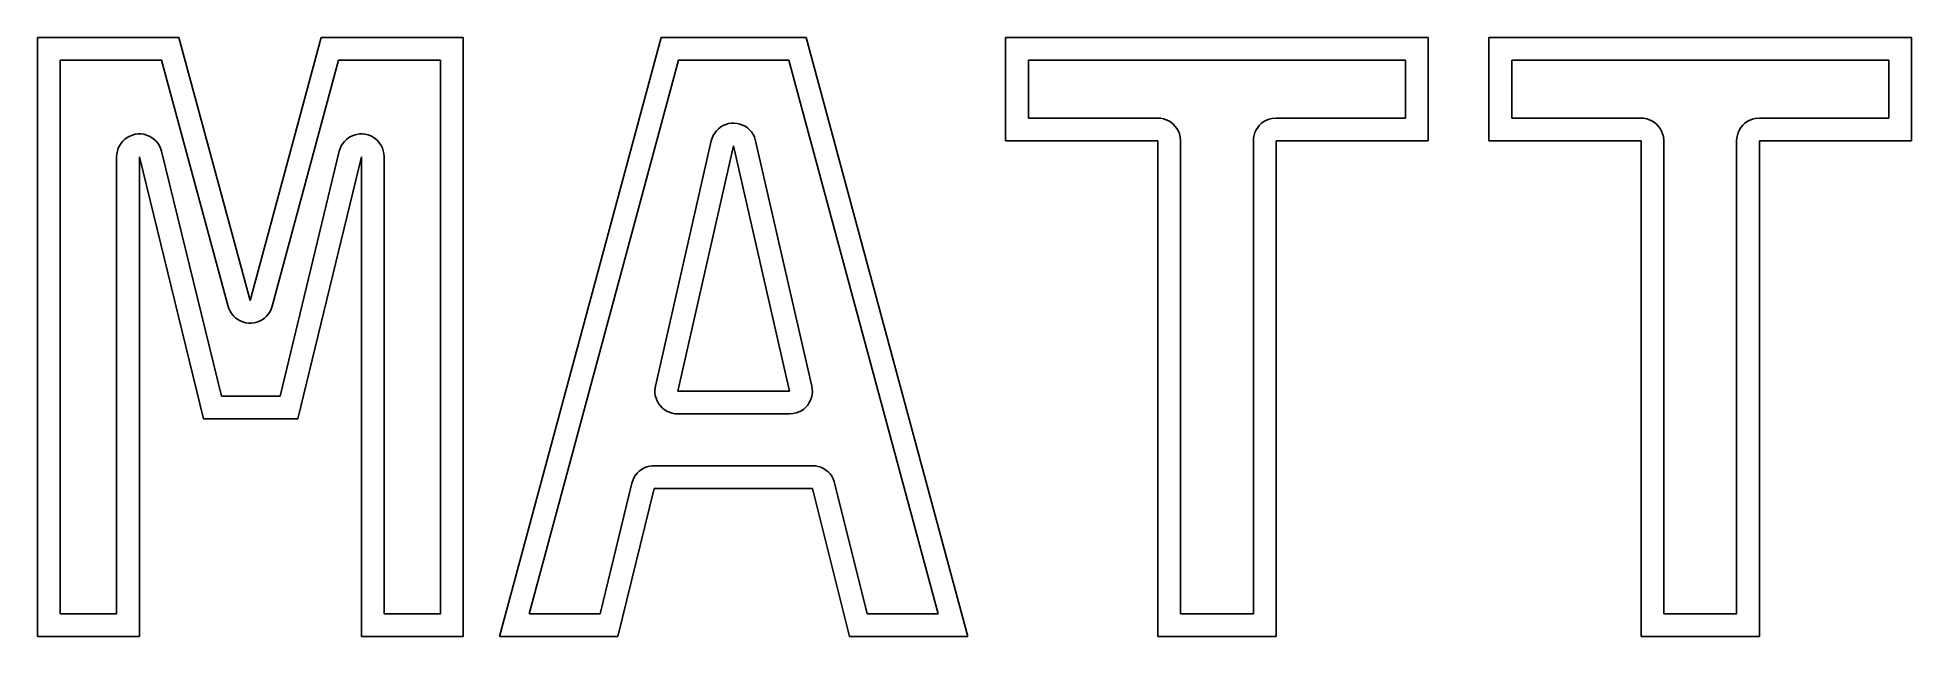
# Model space of a CAD drawing. Header units: metres. Extents: x -20.5 to 20.7, y -6.4 to 6.7.
import ezdxf

# ---------------------------------------------------------------- set-up
doc = ezdxf.new("R2010")
doc.units = ezdxf.units.M

msp = doc.modelspace()

# ---------------------------------------------------------------- linework, layer by layer
for p, q in [((-17.3699, 6.73535), (-20.473, 6.73535)), ((-20.473, 6.73535), (-20.473, -6.42686)), ((-15.8006, 0.958801), (-17.3699, 6.73535)), ((-14.2404, 6.73535), (-15.8006, 0.958801)), ((-11.1196, 6.73535), (-14.2404, 6.73535)), ((-11.1196, -6.42686), (-11.1196, 6.73535)), ((-6.77197, 6.73535), (-10.3246, -6.42686)), ((-3.58945, 6.73535), (-6.77197, 6.73535)), ((-0.036804, -6.42686), (-3.58945, 6.73535)), ((10.0763, 6.73535), (0.793381, 6.73535)), ((0.793381, 6.73535), (0.793381, 4.464)), ((10.0763, 4.464), (10.0763, 6.73535)), ((20.6919, 6.73535), (11.409, 6.73535)), ((11.409, 6.73535), (11.409, 4.464)), ((20.6919, 4.464), (20.6919, 6.73535)), ((-19.973, -5.92686), (-19.973, 6.23535)), ((-19.973, 6.23535), (-17.7522, 6.23535)), ((-17.7522, 6.23535), (-16.2831, 0.827728)), ((-15.3179, 0.828415), (-13.8575, 6.23535)), ((-13.8575, 6.23535), (-11.6196, 6.23535)), ((-11.6196, 6.23535), (-11.6196, -5.92686)), ((-9.67177, -5.92686), (-6.38904, 6.23535)), ((-6.38904, 6.23535), (-3.97238, 6.23535)), ((-3.97238, 6.23535), (-0.689651, -5.92686)), ((1.29338, 4.964), (1.29338, 6.23535)), ((1.29338, 6.23535), (9.57629, 6.23535)), ((9.57629, 6.23535), (9.57629, 4.964)), ((11.909, 4.964), (11.909, 6.23535)), ((11.909, 6.23535), (20.1919, 6.23535)), ((20.1919, 6.23535), (20.1919, 4.964)), ((4.13451, 4.964), (1.29338, 4.964)), ((4.19717, 4.96007), (4.13451, 4.964)), ((4.25885, 4.9483), (4.19717, 4.96007)), ((4.31857, 4.92889), (4.25885, 4.9483)), ((6.64148, 4.95515), (6.58066, 4.93953)), ((6.73517, 4.964), (6.64148, 4.95515)), ((9.57629, 4.964), (6.73517, 4.964)), ((14.7501, 4.964), (11.909, 4.964)), ((14.8127, 4.96007), (14.7501, 4.964)), ((14.8744, 4.9483), (14.8127, 4.96007)), ((14.9341, 4.92889), (14.8744, 4.9483)), ((17.257, 4.95515), (17.1962, 4.93953)), ((17.3507, 4.964), (17.257, 4.95515)), ((20.1919, 4.964), (17.3507, 4.964)), ((-18.5018, 4.53828), (-18.5526, 4.50137)), ((-18.4467, 4.56853), (-18.5018, 4.53828)), ((-18.3884, 4.59164), (-18.4467, 4.56853)), ((-18.3275, 4.60727), (-18.3884, 4.59164)), ((-18.2652, 4.61513), (-18.3275, 4.60727)), ((-18.2024, 4.61513), (-18.2652, 4.61513)), ((-18.1402, 4.60727), (-18.2024, 4.61513)), ((-18.0793, 4.59164), (-18.1402, 4.60727)), ((-18.021, 4.56853), (-18.0793, 4.59164)), ((-17.9659, 4.53828), (-18.021, 4.56853)), ((-17.9151, 4.50137), (-17.9659, 4.53828)), ((-13.6325, 4.53448), (-13.6828, 4.49687)), ((-13.5779, 4.56551), (-13.6325, 4.53448)), ((-13.5199, 4.58943), (-13.5779, 4.56551)), ((-13.4593, 4.6059), (-13.5199, 4.58943)), ((-13.3971, 4.61464), (-13.4593, 4.6059)), ((-13.3343, 4.61552), (-13.3971, 4.61464)), ((-13.2719, 4.60852), (-13.3343, 4.61552)), ((-13.2109, 4.59377), (-13.2719, 4.60852)), ((-13.1522, 4.57147), (-13.2109, 4.59377)), ((-13.0967, 4.54199), (-13.1522, 4.57147)), ((-13.0454, 4.5058), (-13.0967, 4.54199)), ((-5.62975, 4.58238), (-5.65489, 4.52486)), ((-5.59758, 4.63631), (-5.62975, 4.58238)), ((-5.55891, 4.68579), (-5.59758, 4.63631)), ((-5.51436, 4.73003), (-5.55891, 4.68579)), ((-5.4646, 4.76833), (-5.51436, 4.73003)), ((-5.41043, 4.80009), (-5.4646, 4.76833)), ((-5.35272, 4.82481), (-5.41043, 4.80009)), ((-5.29236, 4.84212), (-5.35272, 4.82481)), ((-5.2303, 4.85172), (-5.29236, 4.84212)), ((-5.16754, 4.85345), (-5.2303, 4.85172)), ((-5.10506, 4.84732), (-5.16754, 4.85345)), ((-5.04382, 4.83339), (-5.10506, 4.84732)), ((-4.98482, 4.8119), (-5.04382, 4.83339)), ((-4.92899, 4.7832), (-4.98482, 4.8119)), ((-4.87718, 4.74771), (-4.92899, 4.7832)), ((-4.83023, 4.70602), (-4.87718, 4.74771)), ((-4.78888, 4.65877), (-4.83023, 4.70602)), ((-4.75377, 4.6067), (-4.78888, 4.65877)), ((-4.72548, 4.55066), (-4.75377, 4.6067)), ((-4.69769, 4.46536), (-4.72548, 4.55066)), ((4.37538, 4.90216), (4.31857, 4.92889)), ((4.42841, 4.86852), (4.37538, 4.90216)), ((4.47678, 4.82849), (4.42841, 4.86852)), ((4.51976, 4.78271), (4.47678, 4.82849)), ((4.55667, 4.73192), (4.51976, 4.78271)), ((4.58691, 4.6769), (4.55667, 4.73192)), ((4.61003, 4.61852), (4.58691, 4.6769)), ((4.62566, 4.55769), (4.61003, 4.61852)), ((4.63451, 4.464), (4.62566, 4.55769)), ((6.25087, 4.58835), (6.23911, 4.52667)), ((6.27028, 4.64807), (6.25087, 4.58835)), ((6.29701, 4.70488), (6.27028, 4.64807)), ((6.33066, 4.7579), (6.29701, 4.70488)), ((6.37068, 4.80627), (6.33066, 4.7579)), ((6.41646, 4.84926), (6.37068, 4.80627)), ((6.46725, 4.88617), (6.41646, 4.84926)), ((6.52228, 4.91641), (6.46725, 4.88617)), ((6.58066, 4.93953), (6.52228, 4.91641)), ((14.991, 4.90216), (14.9341, 4.92889)), ((15.044, 4.86852), (14.991, 4.90216)), ((15.0923, 4.82849), (15.044, 4.86852)), ((15.1353, 4.78271), (15.0923, 4.82849)), ((15.1722, 4.73192), (15.1353, 4.78271)), ((15.2025, 4.6769), (15.1722, 4.73192)), ((15.2256, 4.61852), (15.2025, 4.6769)), ((15.2412, 4.55769), (15.2256, 4.61852)), ((15.2501, 4.464), (15.2412, 4.55769)), ((16.8664, 4.58835), (16.8547, 4.52667)), ((16.8858, 4.64807), (16.8664, 4.58835)), ((16.9126, 4.70488), (16.8858, 4.64807)), ((16.9462, 4.7579), (16.9126, 4.70488)), ((16.9862, 4.80627), (16.9462, 4.7579)), ((17.032, 4.84926), (16.9862, 4.80627)), ((17.0828, 4.88617), (17.032, 4.84926)), ((17.1378, 4.91641), (17.0828, 4.88617)), ((17.1962, 4.93953), (17.1378, 4.91641)), ((-18.7299, 4.17879), (-18.7338, 4.11612)), ((-18.7181, 4.24046), (-18.7299, 4.17879)), ((-18.6987, 4.30019), (-18.7181, 4.24046)), ((-18.672, 4.35699), (-18.6987, 4.30019)), ((-18.6384, 4.41002), (-18.672, 4.35699)), ((-18.5983, 4.45839), (-18.6384, 4.41002)), ((-18.5526, 4.50137), (-18.5983, 4.45839)), ((-17.8694, 4.45839), (-17.9151, 4.50137)), ((-17.8293, 4.41002), (-17.8694, 4.45839)), ((-17.7957, 4.35699), (-17.8293, 4.41002)), ((-17.769, 4.30019), (-17.7957, 4.35699)), ((-17.7482, 4.23506), (-17.769, 4.30019)), ((-16.431, -1.14287), (-17.7482, 4.23506)), ((-13.8447, 4.23367), (-15.1452, -1.14287)), ((-13.8261, 4.29366), (-13.8447, 4.23367)), ((-13.8002, 4.35083), (-13.8261, 4.29366)), ((-13.7673, 4.40431), (-13.8002, 4.35083)), ((-13.728, 4.45325), (-13.7673, 4.40431)), ((-13.6828, 4.49687), (-13.728, 4.45325)), ((-12.9991, 4.46347), (-13.0454, 4.5058)), ((-12.9584, 4.41565), (-12.9991, 4.46347)), ((-12.924, 4.36311), (-12.9584, 4.41565)), ((-12.8965, 4.30667), (-12.924, 4.36311)), ((-12.8762, 4.24724), (-12.8965, 4.30667)), ((-12.8636, 4.18573), (-12.8762, 4.24724)), ((-12.8587, 4.11612), (-12.8636, 4.18573)), ((-5.67262, 4.46461), (-6.89799, -0.924652)), ((-6.41045, -1.03551), (-5.18507, 4.35376)), ((-5.65489, 4.52486), (-5.67262, 4.46461)), ((-5.18507, 4.35376), (-3.95097, -1.03551)), ((-3.46359, -0.923904), (-4.69769, 4.46536)), ((0.793381, 4.464), (4.13451, 4.464)), ((4.13451, 4.464), (4.13451, -6.42686)), ((4.63451, -5.92686), (4.63451, 4.464)), ((6.23911, 4.52667), (6.23517, 4.464)), ((6.23517, 4.464), (6.23517, -5.92686)), ((6.73517, 4.464), (10.0763, 4.464)), ((6.73517, -6.42686), (6.73517, 4.464)), ((11.409, 4.464), (14.7501, 4.464)), ((14.7501, 4.464), (14.7501, -6.42686)), ((15.2501, -5.92686), (15.2501, 4.464)), ((16.8547, 4.52667), (16.8507, 4.464)), ((16.8507, 4.464), (16.8507, -5.92686)), ((17.3507, 4.464), (20.6919, 4.464)), ((17.3507, -6.42686), (17.3507, 4.464)), ((-18.7338, 4.11612), (-18.7338, -5.92686)), ((-18.2338, 4.11612), (-16.8233, -1.64287)), ((-18.2338, -6.42686), (-18.2338, 4.11612)), ((-14.7517, -1.64287), (-13.3587, 4.11612)), ((-13.3587, 4.11612), (-13.3587, -6.42686)), ((-12.8587, -5.92686), (-12.8587, 4.11612)), ((-16.2831, 0.827728), (-16.2678, 0.780548)), ((-15.3381, 0.768951), (-15.3179, 0.828415)), ((-16.2678, 0.780548), (-16.2418, 0.723404)), ((-16.2418, 0.723404), (-16.2088, 0.669983)), ((-16.2088, 0.669983), (-16.1694, 0.621109)), ((-16.1694, 0.621109), (-16.1241, 0.577545)), ((-16.1241, 0.577545), (-16.0738, 0.540009)), ((-16.0738, 0.540009), (-16.0191, 0.509079)), ((-16.0191, 0.509079), (-15.9611, 0.485245)), ((-15.9611, 0.485245), (-15.9004, 0.468872)), ((-15.9004, 0.468872), (-15.8382, 0.46022)), ((-15.8382, 0.46022), (-15.7755, 0.459442)), ((-15.7755, 0.459442), (-15.7131, 0.466522)), ((-15.7131, 0.466522), (-15.6521, 0.481384)), ((-15.6521, 0.481384), (-15.5934, 0.503769)), ((-15.5934, 0.503769), (-15.538, 0.533325)), ((-15.538, 0.533325), (-15.4868, 0.569595)), ((-15.4868, 0.569595), (-15.4404, 0.612)), ((-15.4404, 0.612), (-15.3998, 0.659882)), ((-15.3998, 0.659882), (-15.3655, 0.712479)), ((-15.3655, 0.712479), (-15.3381, 0.768951)), ((-15.1452, -1.14287), (-16.431, -1.14287)), ((-6.89799, -0.924652), (-6.90945, -1.0041)), ((-6.90945, -1.0041), (-6.90945, -1.06691)), ((-6.90945, -1.06691), (-6.9016, -1.1292)), ((-6.9016, -1.1292), (-6.88597, -1.19002)), ((-6.88597, -1.19002), (-6.86285, -1.2484)), ((-3.95097, -1.03551), (-6.41045, -1.03551)), ((-3.51929, -1.28778), (-3.49107, -1.23169)), ((-3.49107, -1.23169), (-3.47011, -1.1725)), ((-3.47011, -1.1725), (-3.45673, -1.11116)), ((-3.45345, -0.98587), (-3.46359, -0.923904)), ((-3.45673, -1.11116), (-3.45114, -1.04861)), ((-3.45114, -1.04861), (-3.45345, -0.98587)), ((-16.8233, -1.64287), (-14.7517, -1.64287)), ((-6.86285, -1.2484), (-6.83261, -1.30342)), ((-6.83261, -1.30342), (-6.7957, -1.35422)), ((-6.7957, -1.35422), (-6.75272, -1.39999)), ((-6.75272, -1.39999), (-6.70435, -1.44002)), ((-6.70435, -1.44002), (-6.65132, -1.47366)), ((-6.65132, -1.47366), (-6.59451, -1.5004)), ((-6.59451, -1.5004), (-6.53479, -1.51981)), ((-6.53479, -1.51981), (-6.47311, -1.53157)), ((-6.47311, -1.53157), (-6.41045, -1.53551)), ((-6.41045, -1.53551), (-3.95097, -1.53551)), ((-3.95097, -1.53551), (-3.87019, -1.52893)), ((-3.87019, -1.52893), (-3.80899, -1.51492)), ((-3.80899, -1.51492), (-3.75002, -1.49335)), ((-3.75002, -1.49335), (-3.69421, -1.46455)), ((-3.69421, -1.46455), (-3.64247, -1.42899)), ((-3.64247, -1.42899), (-3.59558, -1.38722)), ((-3.59558, -1.38722), (-3.55431, -1.3399)), ((-3.55431, -1.3399), (-3.51929, -1.28778)), ((-7.29918, -2.83592), (-7.33861, -2.88478)), ((-7.25392, -2.79239), (-7.29918, -2.83592)), ((-7.20358, -2.75487), (-7.25392, -2.79239)), ((-7.14893, -2.72395), (-7.20358, -2.75487)), ((-7.09082, -2.70013), (-7.14893, -2.72395)), ((-7.0302, -2.68378), (-7.09082, -2.70013)), ((-6.968, -2.67516), (-7.0302, -2.68378)), ((-6.93057, -2.67375), (-6.968, -2.67516)), ((-3.44839, -2.67375), (-6.93057, -2.67375)), ((-3.38573, -2.67769), (-3.44839, -2.67375)), ((-3.32405, -2.68945), (-3.38573, -2.67769)), ((-3.26433, -2.70886), (-3.32405, -2.68945)), ((-3.20752, -2.7356), (-3.26433, -2.70886)), ((-3.1545, -2.76924), (-3.20752, -2.7356)), ((-3.10612, -2.80927), (-3.1545, -2.76924)), ((-3.06314, -2.85504), (-3.10612, -2.80927)), ((-3.02623, -2.90584), (-3.06314, -2.85504)), ((-7.41634, -3.05528), (-8.11668, -5.92686)), ((-7.72397, -6.42686), (-6.93057, -3.17375)), ((-7.39766, -2.99533), (-7.41634, -3.05528)), ((-7.37161, -2.9382), (-7.39766, -2.99533)), ((-7.33861, -2.88478), (-7.37161, -2.9382)), ((-6.93057, -3.17375), (-3.44839, -3.17375)), ((-3.44839, -3.17375), (-2.63745, -6.42686)), ((-2.99599, -2.96086), (-3.02623, -2.90584)), ((-2.97287, -3.01924), (-2.99599, -2.96086)), ((-2.96324, -3.05281), (-2.97287, -3.01924)), ((-2.2468, -5.92686), (-2.96324, -3.05281)), ((-18.7338, -5.92686), (-19.973, -5.92686)), ((-11.6196, -5.92686), (-12.8587, -5.92686)), ((-8.11668, -5.92686), (-9.67177, -5.92686)), ((-0.689651, -5.92686), (-2.2468, -5.92686)), ((6.23517, -5.92686), (4.63451, -5.92686)), ((16.8507, -5.92686), (15.2501, -5.92686)), ((-20.473, -6.42686), (-18.2338, -6.42686)), ((-13.3587, -6.42686), (-11.1196, -6.42686)), ((-10.3246, -6.42686), (-7.72397, -6.42686)), ((-2.63745, -6.42686), (-0.036804, -6.42686)), ((4.13451, -6.42686), (6.73517, -6.42686)), ((14.7501, -6.42686), (17.3507, -6.42686))]:
    msp.add_line(p, q)

doc.saveas('drawing.dxf')
